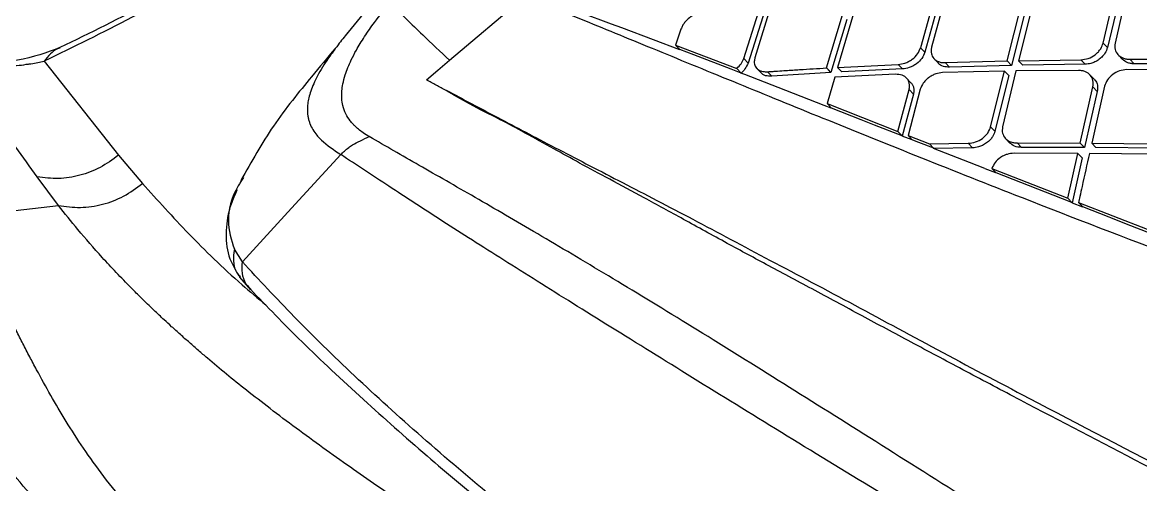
# Model space of a CAD drawing. Extents: x 832 to 912, y 781 to 934.
# Drawn here: x 892.806 to 895.672, y 806.481 to 807.665 of the extents above; entities that cross this region are included whole.
import ezdxf

# ---------------------------------------------------------------- set-up
doc = ezdxf.new("R2010")
doc.units = 0
doc.header["$MEASUREMENT"] = 0
doc.layers.add('1', color=4, linetype='Continuous')

# ---------------------------------------------------------------- blocks, each defined once
blk = doc.blocks.new('2026 SOVEREIGN HL')
at = {"layer": '1', "color": 3, "linetype": 'Continuous', "lineweight": 25}
for p, q in [((62.1715, 10.4732), (62.3646, 10.6367)), ((63.4175, 10.6451), (63.3788, 10.5054)), ((63.4457, 10.6466), (63.4073, 10.5065)), ((63.847, 10.5175), (63.8812, 10.6618)), ((63.8922, 10.6503), (63.858, 10.506)), ((63.9102, 10.6624), (63.8777, 10.5174)), ((62.9256, 10.4777), (62.969, 10.6124)), ((62.9961, 10.615), (62.9543, 10.4797)), ((63.4285, 10.6336), (63.3899, 10.4939)), ((63.6007, 10.4716), (63.637, 10.6138)), ((63.6657, 10.6148), (63.6297, 10.4722)), ((62.5869, 10.5657), (62.5089, 10.5947)), ((62.9802, 10.6007), (62.9367, 10.466)), ((63.1382, 10.4536), (63.1787, 10.5897)), ((63.1898, 10.5781), (63.1493, 10.442)), ((63.2069, 10.5929), (63.1663, 10.4551)), ((63.648, 10.6023), (63.6117, 10.4601)), ((62.6129, 10.5562), (62.587, 10.5658)), ((62.6947, 10.5255), (62.613, 10.5563)), ((62.7649, 10.5533), (62.7507, 10.5122)), ((62.7618, 10.5002), (62.6948, 10.5256)), ((62.7507, 10.5122), (62.908, 10.4522)), ((62.7507, 10.5122), (62.7619, 10.5005)), ((62.7979, 10.4868), (62.7619, 10.5005)), ((63.3788, 10.5054), (63.3898, 10.4939)), ((63.847, 10.5175), (63.858, 10.506)), ((61.1328, 10.4711), (61.3231, 10.2299)), ((62.8933, 10.4504), (62.7979, 10.4868)), ((62.9256, 10.4777), (62.9367, 10.4661)), ((63.1663, 10.4551), (63.3219, 10.4626)), ((63.3219, 10.4626), (63.3329, 10.4511)), ((63.4136, 10.4773), (63.4247, 10.4657)), ((63.4422, 10.4672), (63.6007, 10.4716)), ((63.4532, 10.4557), (63.4422, 10.4672)), ((63.6007, 10.4716), (63.6117, 10.4601)), ((63.6297, 10.4722), (63.79, 10.4748)), ((63.6297, 10.4722), (63.6407, 10.4607)), ((63.801, 10.4633), (63.6407, 10.4607)), ((63.79, 10.4748), (63.801, 10.4633)), ((63.8855, 10.4872), (63.8965, 10.4756)), ((63.9153, 10.4757), (64.0764, 10.4758)), ((63.9153, 10.4757), (63.9262, 10.4642)), ((64.0874, 10.4643), (63.9262, 10.4642)), ((62.919, 10.4406), (62.8933, 10.4504)), ((62.9079, 10.4522), (62.919, 10.4406)), ((62.9232, 10.4385), (62.9187, 10.4402)), ((62.9285, 10.4365), (62.9231, 10.4385)), ((63.0144, 10.4032), (62.9285, 10.4365)), ((62.9592, 10.4524), (62.9703, 10.4408)), ((62.9863, 10.4438), (62.9974, 10.4322)), ((63.1493, 10.442), (62.9974, 10.4322)), ((63.3149, 10.4373), (63.159, 10.4301)), ((63.1663, 10.4551), (63.1773, 10.4436)), ((63.3329, 10.4511), (63.1774, 10.4436)), ((63.5942, 10.4457), (63.4354, 10.4416)), ((63.6117, 10.4601), (63.4532, 10.4557)), ((63.5585, 10.3029), (63.5942, 10.4457)), ((63.6052, 10.4342), (63.5695, 10.2913)), ((63.6232, 10.4463), (63.5893, 10.3028)), ((63.5942, 10.4457), (63.6052, 10.4342)), ((63.7839, 10.4472), (63.6232, 10.4463)), ((63.8241, 10.4245), (63.8132, 10.4359)), ((64.0707, 10.4491), (63.9077, 10.4493)), ((63.159, 10.4301), (63.1393, 10.3622)), ((63.3543, 10.4159), (63.3433, 10.4274)), ((63.7878, 10.2613), (63.8208, 10.4053)), ((63.8506, 10.4067), (63.8176, 10.2611)), ((63.8208, 10.4053), (63.8318, 10.3937)), ((63.1319, 10.3575), (63.0144, 10.4032)), ((63.3208, 10.2911), (63.3496, 10.3981)), ((63.3606, 10.3866), (63.3317, 10.2793)), ((63.3782, 10.399), (63.3468, 10.2809)), ((63.3496, 10.3981), (63.3606, 10.3866)), ((63.8318, 10.3937), (63.7989, 10.2498)), ((63.1501, 10.3504), (63.1319, 10.3575)), ((63.1393, 10.3622), (63.3208, 10.2911)), ((63.1393, 10.3622), (63.1503, 10.3507)), ((63.2266, 10.3209), (63.1504, 10.3507)), ((63.2609, 10.3074), (63.2266, 10.3209)), ((63.3318, 10.2796), (63.2609, 10.3074)), ((63.3208, 10.2911), (63.3318, 10.2796)), ((63.5585, 10.3029), (63.5695, 10.2913)), ((63.3575, 10.2691), (63.3317, 10.2792)), ((63.3468, 10.2809), (63.4018, 10.2592)), ((63.3468, 10.2809), (63.3577, 10.2694)), ((63.3678, 10.2654), (63.3577, 10.2694)), ((63.3749, 10.2626), (63.3681, 10.2653)), ((63.4126, 10.2478), (63.3749, 10.2627)), ((63.5967, 10.2728), (63.6078, 10.2612)), ((63.6265, 10.2615), (63.6375, 10.2499)), ((63.6265, 10.2615), (63.7878, 10.2613)), ((63.7878, 10.2613), (63.7989, 10.2498)), ((63.4018, 10.2592), (63.5011, 10.2606)), ((63.4018, 10.2592), (63.4128, 10.2477)), ((63.5043, 10.2113), (63.4124, 10.2474)), ((63.5122, 10.2491), (63.4125, 10.2477)), ((63.5011, 10.2606), (63.5121, 10.2491)), ((63.7819, 10.2348), (63.6186, 10.2353)), ((63.7989, 10.2498), (63.6375, 10.2499)), ((63.7562, 10.12), (63.7819, 10.2348)), ((63.7819, 10.2348), (63.7929, 10.2233)), ((63.9764, 10.2325), (63.8116, 10.2346)), ((63.8176, 10.2611), (63.8286, 10.2496)), ((63.8176, 10.2611), (63.9821, 10.2593)), ((63.9931, 10.2478), (63.8286, 10.2496)), ((61.3231, 10.2299), (61.3845, 10.1577)), ((63.5438, 10.1958), (63.5043, 10.2113)), ((63.7929, 10.2233), (63.7673, 10.1084)), ((63.5721, 10.1846), (63.5443, 10.1955)), ((63.562, 10.1962), (63.7562, 10.12)), ((63.573, 10.1846), (63.562, 10.1962)), ((63.636, 10.1599), (63.5727, 10.1848)), ((61.1691, 10.1015), (61.1145, 10.1745)), ((61.6394, 10.1701), (61.6346, 10.1588)), ((63.7622, 10.1104), (63.636, 10.1599)), ((63.7562, 10.12), (63.7673, 10.1084)), ((60.9201, 10.0727), (61.1691, 10.1015)), ((63.7674, 10.1083), (63.7622, 10.1104)), ((63.7948, 10.0972), (63.7686, 10.1074)), ((63.7839, 10.1091), (63.9596, 10.0406)), ((63.7839, 10.1091), (63.795, 10.0975)), ((63.8623, 10.0713), (63.795, 10.0975)), ((63.8669, 10.0694), (63.8623, 10.0713)), ((63.9066, 10.0539), (63.8669, 10.0694)), ((63.9707, 10.029), (63.9066, 10.0539)), ((61.6408, 9.957), (61.6201, 9.9891)), ((61.6337, 9.9181), (61.6619, 9.8856))]:
    blk.add_line(p, q, dxfattribs=at)
at = {"layer": '1', "color": 3, "linetype": 'Continuous', "lineweight": 25, "flags": 128}
for points in [[(62.1123, 10.4232), (62.1419, 10.4482), (62.1715, 10.4732)], [(63.1493, 10.442), (63.1431, 10.4485), (63.1382, 10.4536)], [(61.8929, 10.2318), (61.7668, 10.0945), (61.6407, 9.9571)]]:
    blk.add_lwpolyline(points, dxfattribs=at)
at = {"layer": '1', "color": 3, "linetype": 'Continuous', "lineweight": 25}
for points, knots in [([(65.1872, 14.6174), (65.1942, 14.5932), (65.2085, 14.5426), (65.2047, 14.4574), (65.1802, 14.3545), (65.1322, 14.2332), (65.0606, 14.0925), (64.965, 13.933), (64.8469, 13.7565), (64.708, 13.5652), (64.5496, 13.3614), (64.3736, 13.1474), (64.1825, 12.9264), (63.9778, 12.7007), (63.7616, 12.4731), (63.5358, 12.2461), (63.3023, 12.0222), (63.0628, 11.8036), (62.819, 11.5926), (62.5724, 11.3908), (62.3247, 11.2002), (62.0778, 11.0226), (61.8329, 10.8591), (61.592, 10.7115), (61.3567, 10.5797), (61.2072, 10.5072), (61.1328, 10.4711)], [0, 0, 0, 0, 0.03526, 0.073397, 0.1134, 0.154986, 0.197112, 0.240117, 0.283114, 0.326264, 0.369489, 0.412382, 0.4553, 0.498021, 0.540417, 0.582782, 0.624982, 0.666816, 0.708662, 0.750431, 0.791989, 0.833575, 0.875123, 0.916779, 0.958525, 1, 1, 1, 1]), ([(65.1308, 14.3172), (65.1291, 14.3149), (65.1257, 14.3103), (65.1193, 14.2805), (65.1055, 14.2364), (65.087, 14.1898), (65.0697, 14.151), (65.0527, 14.1158), (65.0336, 14.0785), (65.0089, 14.0328), (64.9741, 13.9724), (64.9288, 13.8985), (64.8737, 13.8137), (64.8145, 13.7273), (64.7598, 13.6505), (64.7158, 13.5906), (64.6825, 13.546), (64.6478, 13.5002), (64.6013, 13.4396), (64.5328, 13.3527), (64.4433, 13.242), (64.3301, 13.1066), (64.1928, 12.9478), (64.019, 12.7542), (63.8128, 12.5343), (63.579, 12.2969), (63.3397, 12.0657), (63.0973, 11.843), (62.8539, 11.6311), (62.6115, 11.4314), (62.3698, 11.244), (62.128, 11.0683), (61.8853, 10.9043), (61.6433, 10.7541), (61.4032, 10.618), (61.2502, 10.5433), (61.1731, 10.5056)], [0, 0, 0, 0, 0.0320866, 0.0626256, 0.0912297, 0.1105794, 0.1271815, 0.1409157, 0.1520576, 0.1681539, 0.1869124, 0.2083496, 0.2324664, 0.2560505, 0.2750677, 0.2894818, 0.2992831, 0.3066099, 0.3212897, 0.3406289, 0.3646101, 0.3932054, 0.4263765, 0.4625791, 0.5102388, 0.5570157, 0.6029161, 0.6479544, 0.6921568, 0.7355554, 0.7782314, 0.8211648, 0.8647779, 0.909111, 0.9541865, 1, 1, 1, 1]), ([(62.2572, 10.9211), (62.2194, 10.884), (62.1473, 10.8132), (62.0506, 10.7093), (61.971, 10.6174), (61.9245, 10.5607), (61.9039, 10.5356)], [0, 0, 0, 0, 0.303795, 0.5793974, 0.8135534, 1, 1, 1, 1]), ([(65.3679, 9.5077), (65.2157, 9.5561), (64.9104, 9.6533), (64.4676, 9.8085), (64.041, 9.9653), (63.68, 10.1045), (63.3823, 10.2223), (63.1434, 10.3185), (62.9202, 10.4095), (62.7144, 10.4939), (62.5251, 10.5717), (62.418, 10.615), (62.3646, 10.6367)], [0, 0, 0, 0, 0.128088, 0.256805, 0.383611, 0.508831, 0.593009, 0.674921, 0.754537, 0.836904, 0.918629, 1, 1, 1, 1]), ([(61.966, 10.2777), (61.9606, 10.2809), (61.9509, 10.2869), (61.9386, 10.296), (61.93, 10.304), (61.923, 10.3112), (61.9145, 10.3207), (61.9052, 10.3357), (61.8981, 10.355), (61.895, 10.375), (61.8951, 10.3935), (61.898, 10.4136), (61.9033, 10.4338), (61.9108, 10.4546), (61.9203, 10.4758), (61.9338, 10.502), (61.9537, 10.5341), (61.9818, 10.5746), (62.0051, 10.6034), (62.0185, 10.62)], [0, 0, 0, 0, 0.065071, 0.117529, 0.164418, 0.192892, 0.228101, 0.305987, 0.387461, 0.446912, 0.50322, 0.552426, 0.610396, 0.654964, 0.698808, 0.752369, 0.824234, 0.898692, 1, 1, 1, 1]), ([(62.0185, 10.62), (62.0463, 10.5931), (62.0961, 10.5449), (62.1484, 10.4951), (62.1715, 10.4732)], [0, 0, 0, 0, 0.5595759, 1, 1, 1, 1]), ([(62.821, 10.5969), (62.8181, 10.5965), (62.8124, 10.5955), (62.8034, 10.5923), (62.7946, 10.5877), (62.7842, 10.5805), (62.7752, 10.5716), (62.7683, 10.5617), (62.7661, 10.5562), (62.7649, 10.5533)], [0, 0, 0, 0, 0.124933, 0.249783, 0.374835, 0.500382, 0.726793, 0.857625, 1, 1, 1, 1]), ([(61.9108, 10.544), (61.9022, 10.5336), (61.8906, 10.5196), (61.8813, 10.5064), (61.8789, 10.5031)], [0, 0, 0, 0, 0.7449151, 1, 1, 1, 1]), ([(61.1732, 10.5057), (61.1392, 10.4931), (61.0882, 10.4742), (60.9987, 10.4659), (60.9453, 10.4716), (60.9186, 10.4745)], [0, 0, 0, 0, 0.499879, 0.749985, 1, 1, 1, 1]), ([(61.1737, 10.5045), (61.1715, 10.5039), (61.1546, 10.499), (61.1429, 10.4841), (61.1328, 10.4711)], [0, 0, 0, 0, 0.130071, 1, 1, 1, 1]), ([(61.8781, 10.5037), (61.8584, 10.4798), (61.8074, 10.4181), (61.7187, 10.311), (61.6638, 10.2133), (61.637, 10.1656)], [0, 0, 0, 0, 0.24361, 0.63033, 1, 1, 1, 1]), ([(61.8789, 10.5031), (61.8714, 10.4929), (61.8518, 10.4664), (61.8293, 10.4279), (61.8132, 10.3897), (61.808, 10.364), (61.8071, 10.3472), (61.8076, 10.3371), (61.8089, 10.3277), (61.811, 10.3191), (61.8166, 10.3027), (61.8259, 10.2874), (61.8368, 10.2753), (61.8405, 10.2716), (61.842, 10.2701), (61.8566, 10.256), (61.875, 10.2437), (61.8929, 10.2318)], [0, 0, 0, 0, 0.068425, 0.179254, 0.285606, 0.385912, 0.424267, 0.461526, 0.497639, 0.532549, 0.566208, 0.708441, 0.751508, 0.761776, 0.770024, 0.776261, 1, 1, 1, 1]), ([(63.3219, 10.4626), (63.3276, 10.4634), (63.3366, 10.4646), (63.3487, 10.47), (63.3602, 10.4773), (63.3724, 10.4893), (63.3767, 10.5), (63.3789, 10.5054)], [0, 0, 0, 0, 0.230722, 0.36087, 0.500612, 0.750228, 1, 1, 1, 1]), ([(63.3899, 10.4938), (63.3877, 10.4885), (63.3833, 10.4778), (63.3712, 10.4657), (63.3596, 10.4584), (63.3475, 10.453), (63.3386, 10.4519), (63.3329, 10.4511)], [0, 0, 0, 0, 0.250606, 0.500811, 0.640354, 0.770154, 1, 1, 1, 1]), ([(63.4073, 10.5065), (63.4067, 10.5036), (63.4056, 10.498), (63.4066, 10.4879), (63.412, 10.4772), (63.4225, 10.4702), (63.4332, 10.4673), (63.4392, 10.4672), (63.4422, 10.4672)], [0, 0, 0, 0, 0.137613, 0.266975, 0.500218, 0.748119, 0.873652, 1, 1, 1, 1]), ([(63.79, 10.4748), (63.7963, 10.4755), (63.8089, 10.4769), (63.8244, 10.4854), (63.8346, 10.4946), (63.8426, 10.5047), (63.8453, 10.5125), (63.847, 10.5175)], [0, 0, 0, 0, 0.249563, 0.498885, 0.645315, 0.777615, 1, 1, 1, 1]), ([(63.858, 10.506), (63.8563, 10.501), (63.8535, 10.4931), (63.8455, 10.483), (63.8368, 10.4752), (63.8264, 10.469), (63.814, 10.4644), (63.8058, 10.4637), (63.801, 10.4633)], [0, 0, 0, 0, 0.223482, 0.356461, 0.502571, 0.67167, 0.811076, 1, 1, 1, 1]), ([(63.8777, 10.5174), (63.8773, 10.5146), (63.8764, 10.509), (63.8778, 10.4985), (63.8838, 10.4872), (63.8948, 10.4796), (63.9057, 10.4762), (63.912, 10.4759), (63.9153, 10.4757)], [0, 0, 0, 0, 0.128726, 0.255081, 0.49997, 0.738125, 0.866196, 1, 1, 1, 1]), ([(60.9132, 10.4709), (60.9145, 10.4706), (60.9184, 10.4698), (60.9311, 10.4673), (60.9751, 10.4602), (61.0298, 10.4587), (61.0711, 10.4597), (61.0867, 10.4629), (61.087, 10.4629), (61.088, 10.463), (61.0921, 10.4635), (61.1078, 10.4658), (61.1217, 10.4687), (61.1328, 10.4711)], [0, 0, 0, 0, 0.013213, 0.039126, 0.130562, 0.483928, 0.739736, 0.739865, 0.740997, 0.744243, 0.756698, 0.805531, 1, 1, 1, 1]), ([(61.1145, 10.1745), (61.0779, 10.2257), (61.0051, 10.3274), (60.9437, 10.4233), (60.9132, 10.4709)], [0, 0, 0, 0, 0.503299, 1, 1, 1, 1]), ([(62.908, 10.4522), (62.9119, 10.4562), (62.92, 10.4642), (62.9237, 10.4732), (62.9256, 10.4777)], [0, 0, 0, 0, 0.4988805, 1, 1, 1, 1]), ([(62.9367, 10.466), (62.9345, 10.4609), (62.9306, 10.4518), (62.9224, 10.4439), (62.9189, 10.4404)], [0, 0, 0, 0, 0.562105, 1, 1, 1, 1]), ([(62.9543, 10.4797), (62.9536, 10.4765), (62.9523, 10.4708), (62.9533, 10.4615), (62.9571, 10.4539), (62.9639, 10.4482), (62.9724, 10.4443), (62.9802, 10.4438), (62.9857, 10.4438), (62.9863, 10.4438)], [0, 0, 0, 0, 0.153998, 0.284148, 0.503216, 0.629071, 0.773861, 0.974189, 1, 1, 1, 1]), ([(63.4532, 10.4557), (63.4478, 10.456), (63.4368, 10.4568), (63.4277, 10.4617), (63.4248, 10.4656), (63.4247, 10.4657)], [0, 0, 0, 0, 0.478953, 0.983747, 1, 1, 1, 1]), ([(63.9262, 10.4642), (63.9231, 10.4644), (63.9169, 10.4647), (63.9061, 10.4678), (63.9004, 10.4727), (63.8967, 10.4758)], [0, 0, 0, 0, 0.268865, 0.534154, 1, 1, 1, 1]), ([(62.9974, 10.4322), (62.9919, 10.4323), (62.9836, 10.4326), (62.975, 10.4365), (62.9719, 10.4395), (62.9704, 10.4408)], [0, 0, 0, 0, 0.501791, 0.764529, 1, 1, 1, 1]), ([(62.9863, 10.4438), (62.9872, 10.4439), (62.9887, 10.444), (62.9915, 10.4442), (62.9955, 10.4444), (63.0027, 10.4449), (63.0157, 10.4458), (63.0383, 10.4474), (63.0801, 10.4501), (63.1152, 10.4522), (63.1382, 10.4536)], [0, 0, 0, 0, 0.017061, 0.03041, 0.054407, 0.097311, 0.174042, 0.310542, 0.54608, 1, 1, 1, 1]), ([(63.3496, 10.3981), (63.3502, 10.401), (63.3513, 10.4066), (63.3502, 10.4167), (63.3449, 10.4274), (63.3324, 10.4362), (63.3207, 10.4369), (63.3149, 10.4373)], [0, 0, 0, 0, 0.136368, 0.265398, 0.500796, 0.75055, 1, 1, 1, 1]), ([(63.4354, 10.4416), (63.4296, 10.4409), (63.4206, 10.4398), (63.4084, 10.4344), (63.4017, 10.4302), (63.3972, 10.4267), (63.3922, 10.4225), (63.3839, 10.4135), (63.3804, 10.4044), (63.3782, 10.399)], [0, 0, 0, 0, 0.230952, 0.360909, 0.500037, 0.528973, 0.580412, 0.750355, 1, 1, 1, 1]), ([(63.8208, 10.4053), (63.8214, 10.4108), (63.8225, 10.4218), (63.815, 10.4356), (63.8042, 10.4433), (63.7934, 10.4467), (63.7871, 10.447), (63.7839, 10.4472)], [0, 0, 0, 0, 0.252861, 0.499317, 0.738809, 0.866795, 1, 1, 1, 1]), ([(63.9077, 10.4493), (63.9013, 10.4487), (63.8886, 10.4473), (63.8708, 10.4375), (63.8566, 10.4235), (63.8526, 10.4123), (63.8506, 10.4067)], [0, 0, 0, 0, 0.249939, 0.499974, 0.750213, 1, 1, 1, 1]), ([(62.1626, 10.3962), (62.1542, 10.4007), (62.1372, 10.4098), (62.1207, 10.4187), (62.1123, 10.4232)], [0, 0, 0, 0, 0.497505, 1, 1, 1, 1]), ([(63.3542, 10.4158), (63.3557, 10.414), (63.3588, 10.4103), (63.3614, 10.4033), (63.3623, 10.3952), (63.3612, 10.3895), (63.3606, 10.3866)], [0, 0, 0, 0, 0.230841, 0.480685, 0.737014, 1, 1, 1, 1]), ([(63.8238, 10.4241), (63.8244, 10.4237), (63.8293, 10.4203), (63.8333, 10.4095), (63.8323, 10.3989), (63.8318, 10.3937)], [0, 0, 0, 0, 0.064173, 0.537765, 1, 1, 1, 1]), ([(65.7073, 8.587), (65.5894, 8.6403), (65.3475, 8.7496), (64.9925, 8.9175), (64.6352, 9.0909), (64.2882, 9.2646), (63.9513, 9.4373), (63.6897, 9.5739), (63.4962, 9.6759), (63.3634, 9.7466), (63.234, 9.816), (63.1097, 9.8831), (62.9914, 9.946), (62.8786, 10.0068), (62.7726, 10.0654), (62.6727, 10.12), (62.5841, 10.1676), (62.5068, 10.209), (62.4348, 10.2487), (62.3673, 10.2861), (62.2955, 10.3248), (62.2253, 10.359), (62.1822, 10.3846), (62.1626, 10.3962)], [0, 0, 0, 0, 0.082249, 0.168725, 0.250938, 0.337838, 0.421226, 0.501438, 0.538138, 0.573956, 0.608922, 0.645818, 0.681064, 0.714276, 0.751294, 0.786327, 0.81865, 0.848238, 0.87506, 0.90615, 0.934321, 0.970126, 1, 1, 1, 1]), ([(62.163, 10.3965), (62.2064, 10.3736), (62.293, 10.3277), (62.4395, 10.2507), (62.6018, 10.1668), (62.7818, 10.074), (62.9784, 9.9685), (63.1939, 9.8555), (63.4193, 9.7329), (63.7029, 9.5834), (64.0469, 9.4038), (64.4527, 9.1978), (64.8671, 8.9939), (65.2873, 8.7941), (65.5718, 8.6654), (65.7139, 8.6012)], [0, 0, 0, 0, 0.0625608, 0.1250948, 0.1873824, 0.2497888, 0.3127535, 0.3763098, 0.4391245, 0.5016071, 0.6016993, 0.7016111, 0.8011801, 0.9006686, 1, 1, 1, 1]), ([(63.5011, 10.2606), (63.5075, 10.2613), (63.5201, 10.2627), (63.538, 10.2725), (63.5523, 10.2864), (63.5565, 10.2974), (63.5585, 10.3029)], [0, 0, 0, 0, 0.249879, 0.499979, 0.750159, 1, 1, 1, 1]), ([(63.5695, 10.2913), (63.5678, 10.2866), (63.5651, 10.2789), (63.5571, 10.2689), (63.5484, 10.2611), (63.5382, 10.2551), (63.5258, 10.2503), (63.5173, 10.2495), (63.5122, 10.2491)], [0, 0, 0, 0, 0.216163, 0.350222, 0.501061, 0.661201, 0.79785, 1, 1, 1, 1]), ([(63.5893, 10.3028), (63.5888, 10.2999), (63.5879, 10.2944), (63.5892, 10.284), (63.5951, 10.2728), (63.606, 10.2653), (63.617, 10.2619), (63.6233, 10.2616), (63.6265, 10.2615)], [0, 0, 0, 0, 0.129848, 0.256569, 0.50002, 0.739813, 0.86743, 1, 1, 1, 1]), ([(61.8929, 10.2318), (61.8992, 10.2378), (61.9079, 10.2462), (61.9308, 10.262), (61.9506, 10.2708), (61.966, 10.2777)], [0, 0, 0, 0, 0.3618792, 0.5029827, 1, 1, 1, 1]), ([(65.6132, 8.0965), (65.49, 8.1637), (65.2436, 8.2982), (64.8794, 8.5071), (64.519, 8.719), (64.1646, 8.9337), (63.8167, 9.1488), (63.5055, 9.3444), (63.2323, 9.5167), (62.9973, 9.6642), (62.7773, 9.801), (62.5758, 9.9231), (62.395, 10.0303), (62.2348, 10.1237), (62.0913, 10.2055), (62.0077, 10.2536), (61.966, 10.2777)], [0, 0, 0, 0, 0.082411, 0.164951, 0.247638, 0.330248, 0.412935, 0.496232, 0.559503, 0.622548, 0.685579, 0.749219, 0.81255, 0.875197, 0.937632, 1, 1, 1, 1]), ([(63.6375, 10.2499), (63.6313, 10.2505), (63.6195, 10.2515), (63.6117, 10.2582), (63.608, 10.2614)], [0, 0, 0, 0, 0.524788, 1, 1, 1, 1]), ([(63.6186, 10.2353), (63.6126, 10.2348), (63.6058, 10.2342), (63.5979, 10.2314), (63.5921, 10.2291), (63.5817, 10.2233), (63.569, 10.2118), (63.5643, 10.2014), (63.562, 10.1962)], [0, 0, 0, 0, 0.24967, 0.27954, 0.331361, 0.500519, 0.750457, 1, 1, 1, 1]), ([(63.8116, 10.2346), (63.8054, 10.2064), (63.7972, 10.1695), (63.788, 10.1277), (63.785, 10.1141), (63.7839, 10.1091)], [0, 0, 0, 0, 0.67566, 0.881751, 1, 1, 1, 1]), ([(61.3231, 10.2299), (61.3079, 10.2188), (61.2775, 10.1967), (61.2246, 10.1771), (61.1692, 10.1679), (61.1328, 10.1723), (61.1145, 10.1745)], [0, 0, 0, 0, 0.25011, 0.500144, 0.750093, 1, 1, 1, 1]), ([(65.597, 8.0665), (65.4701, 8.1325), (65.2159, 8.2645), (64.8388, 8.4676), (64.4653, 8.6727), (64.0981, 8.8803), (63.7387, 9.0888), (63.4188, 9.2791), (63.1403, 9.4476), (62.9032, 9.5928), (62.6836, 9.7291), (62.4847, 9.8521), (62.3077, 9.963), (62.1519, 10.0621), (62.0135, 10.1522), (61.9331, 10.2053), (61.8929, 10.2318)], [0, 0, 0, 0, 0.082589, 0.165416, 0.24837, 0.331192, 0.414034, 0.497446, 0.560621, 0.623393, 0.686188, 0.749611, 0.812567, 0.875073, 0.937549, 1, 1, 1, 1]), ([(61.1691, 10.1015), (61.1879, 10.0989), (61.2254, 10.0936), (61.2828, 10.1027), (61.3376, 10.1229), (61.3689, 10.1461), (61.3845, 10.1577)], [0, 0, 0, 0, 0.2499018, 0.4998477, 0.7498856, 1, 1, 1, 1]), ([(61.3845, 10.1577), (61.4232, 10.1149), (61.5, 10.0299), (61.6057, 9.9263), (61.6801, 9.8639), (61.7007, 9.8467)], [0, 0, 0, 0, 0.423676, 0.840425, 1, 1, 1, 1]), ([(61.6435, 10.1729), (61.6389, 10.1659), (61.6128, 10.1259), (61.5975, 10.06), (61.6125, 10.0129), (61.6201, 9.9891)], [0, 0, 0, 0, 0.095365, 0.541216, 1, 1, 1, 1]), ([(61.6272, 10.1412), (61.6216, 10.1291), (61.6056, 10.0942), (61.5966, 10.0355), (61.6019, 9.97), (61.6232, 9.9352), (61.6339, 9.9179)], [0, 0, 0, 0, 0.1474353, 0.4225516, 0.7125189, 1, 1, 1, 1]), ([(63.3105, 8.5327), (63.2396, 8.5767), (63.1008, 8.6627), (62.8997, 8.7903), (62.7105, 8.9108), (62.5305, 9.026), (62.3609, 9.135), (62.2017, 9.2385), (62.0528, 9.3373), (61.9366, 9.417), (61.8459, 9.4814), (61.7773, 9.5315), (61.712, 9.5806), (61.6348, 9.6407), (61.5788, 9.6867), (61.5395, 9.7201), (61.528, 9.73), (61.5165, 9.7399), (61.505, 9.7501), (61.4934, 9.7603), (61.4818, 9.7706), (61.4704, 9.7809), (61.4565, 9.7935), (61.4376, 9.8108), (61.4114, 9.8355), (61.3834, 9.8625), (61.3509, 9.8949), (61.3174, 9.9294), (61.2707, 9.9796), (61.2204, 10.037), (61.1855, 10.0809), (61.1691, 10.1015)], [0, 0, 0, 0, 0.059988, 0.11745, 0.177038, 0.234308, 0.294045, 0.355756, 0.416688, 0.480367, 0.514932, 0.550447, 0.586921, 0.621937, 0.683827, 0.691326, 0.698937, 0.70666, 0.714496, 0.722445, 0.730507, 0.738681, 0.74649, 0.760173, 0.779742, 0.805113, 0.824849, 0.857718, 0.888937, 0.948132, 1, 1, 1, 1]), ([(61.5362, 9.1441), (61.499, 9.1781), (61.4239, 9.2465), (61.3464, 9.3311), (61.2834, 9.4085), (61.2323, 9.4803), (61.1882, 9.5488), (61.149, 9.6153), (61.1188, 9.6701), (61.0954, 9.7141), (61.0781, 9.7475), (61.0611, 9.7809), (61.0451, 9.813), (61.0301, 9.8432), (61.0163, 9.8715), (61.0019, 9.9012), (60.9871, 9.9321), (60.9722, 9.9631), (60.9587, 9.9915), (60.9467, 10.0165), (60.9392, 10.0322), (60.9357, 10.0395)], [0, 0, 0, 0, 0.077792, 0.156651, 0.2359, 0.315734, 0.395691, 0.475678, 0.55603, 0.597399, 0.638861, 0.680416, 0.722046, 0.758409, 0.793098, 0.827714, 0.868759, 0.907888, 0.942513, 0.973207, 1, 1, 1, 1]), ([(61.3067, 9.1588), (61.2661, 9.1952), (61.1855, 9.2676), (61.1032, 9.354), (61.0377, 9.4311), (60.9851, 9.5013), (60.9401, 9.5677), (60.9003, 9.6316), (60.8426, 9.7307), (60.7724, 9.8628), (60.715, 9.9748), (60.6863, 10.0307)], [0, 0, 0, 0, 0.083078, 0.165003, 0.245567, 0.325705, 0.405381, 0.484745, 0.563942, 0.78244, 1, 1, 1, 1]), ([(61.6201, 9.9891), (61.6187, 9.9787), (61.616, 9.9573), (61.6226, 9.9322), (61.6324, 9.9217), (61.635, 9.9188)], [0, 0, 0, 0, 0.408367, 0.842538, 1, 1, 1, 1]), ([(61.6621, 9.8874), (61.658, 9.8914), (61.647, 9.9022), (61.6388, 9.927), (61.6401, 9.9471), (61.6408, 9.9569)], [0, 0, 0, 0, 0.236731, 0.628782, 1, 1, 1, 1]), ([(65.4822, 7.3116), (65.3468, 7.387), (65.0765, 7.5377), (64.6795, 7.763), (64.2923, 7.988), (63.917, 8.2135), (63.5543, 8.4404), (63.2062, 8.6688), (62.8759, 8.8975), (62.5683, 9.1246), (62.3106, 9.3285), (62.0981, 9.5091), (61.9249, 9.6663), (61.7689, 9.8187), (61.6835, 9.9109), (61.6407, 9.957)], [0, 0, 0, 0, 0.0833889, 0.1665456, 0.2492666, 0.3318627, 0.4146546, 0.498053, 0.5819116, 0.6657286, 0.7489375, 0.811246, 0.8737596, 0.9368686, 1, 1, 1, 1]), ([(61.6613, 9.8867), (61.7038, 9.8427), (61.7896, 9.7538), (61.9443, 9.6091), (62.107, 9.4649), (62.2713, 9.3269), (62.4326, 9.1971), (62.5969, 9.0695), (62.7606, 8.9465), (62.9204, 8.8302), (63.0697, 8.7243), (63.2161, 8.6226), (63.3803, 8.511), (63.5648, 8.3882), (63.7712, 8.2542), (63.9884, 8.1162), (64.2244, 7.9695), (64.4881, 7.809), (64.7875, 7.6305), (65.1143, 7.4391), (65.3438, 7.3076), (65.4591, 7.2415)], [0, 0, 0, 0, 0.062571, 0.126488, 0.185383, 0.239622, 0.289432, 0.334927, 0.383866, 0.426381, 0.463258, 0.499935, 0.537242, 0.584649, 0.632982, 0.682306, 0.733894, 0.791747, 0.856308, 0.927788, 1, 1, 1, 1])]:
    blk.add_open_spline(points, degree=3, knots=knots, dxfattribs=at)

msp = doc.modelspace()

# ---------------------------------------------------------------- block references
at = {"layer": '1'}
msp.add_blockref('2026 SOVEREIGN HL', (831.7292, 797.0948), dxfattribs=at)

doc.saveas('drawing.dxf')
